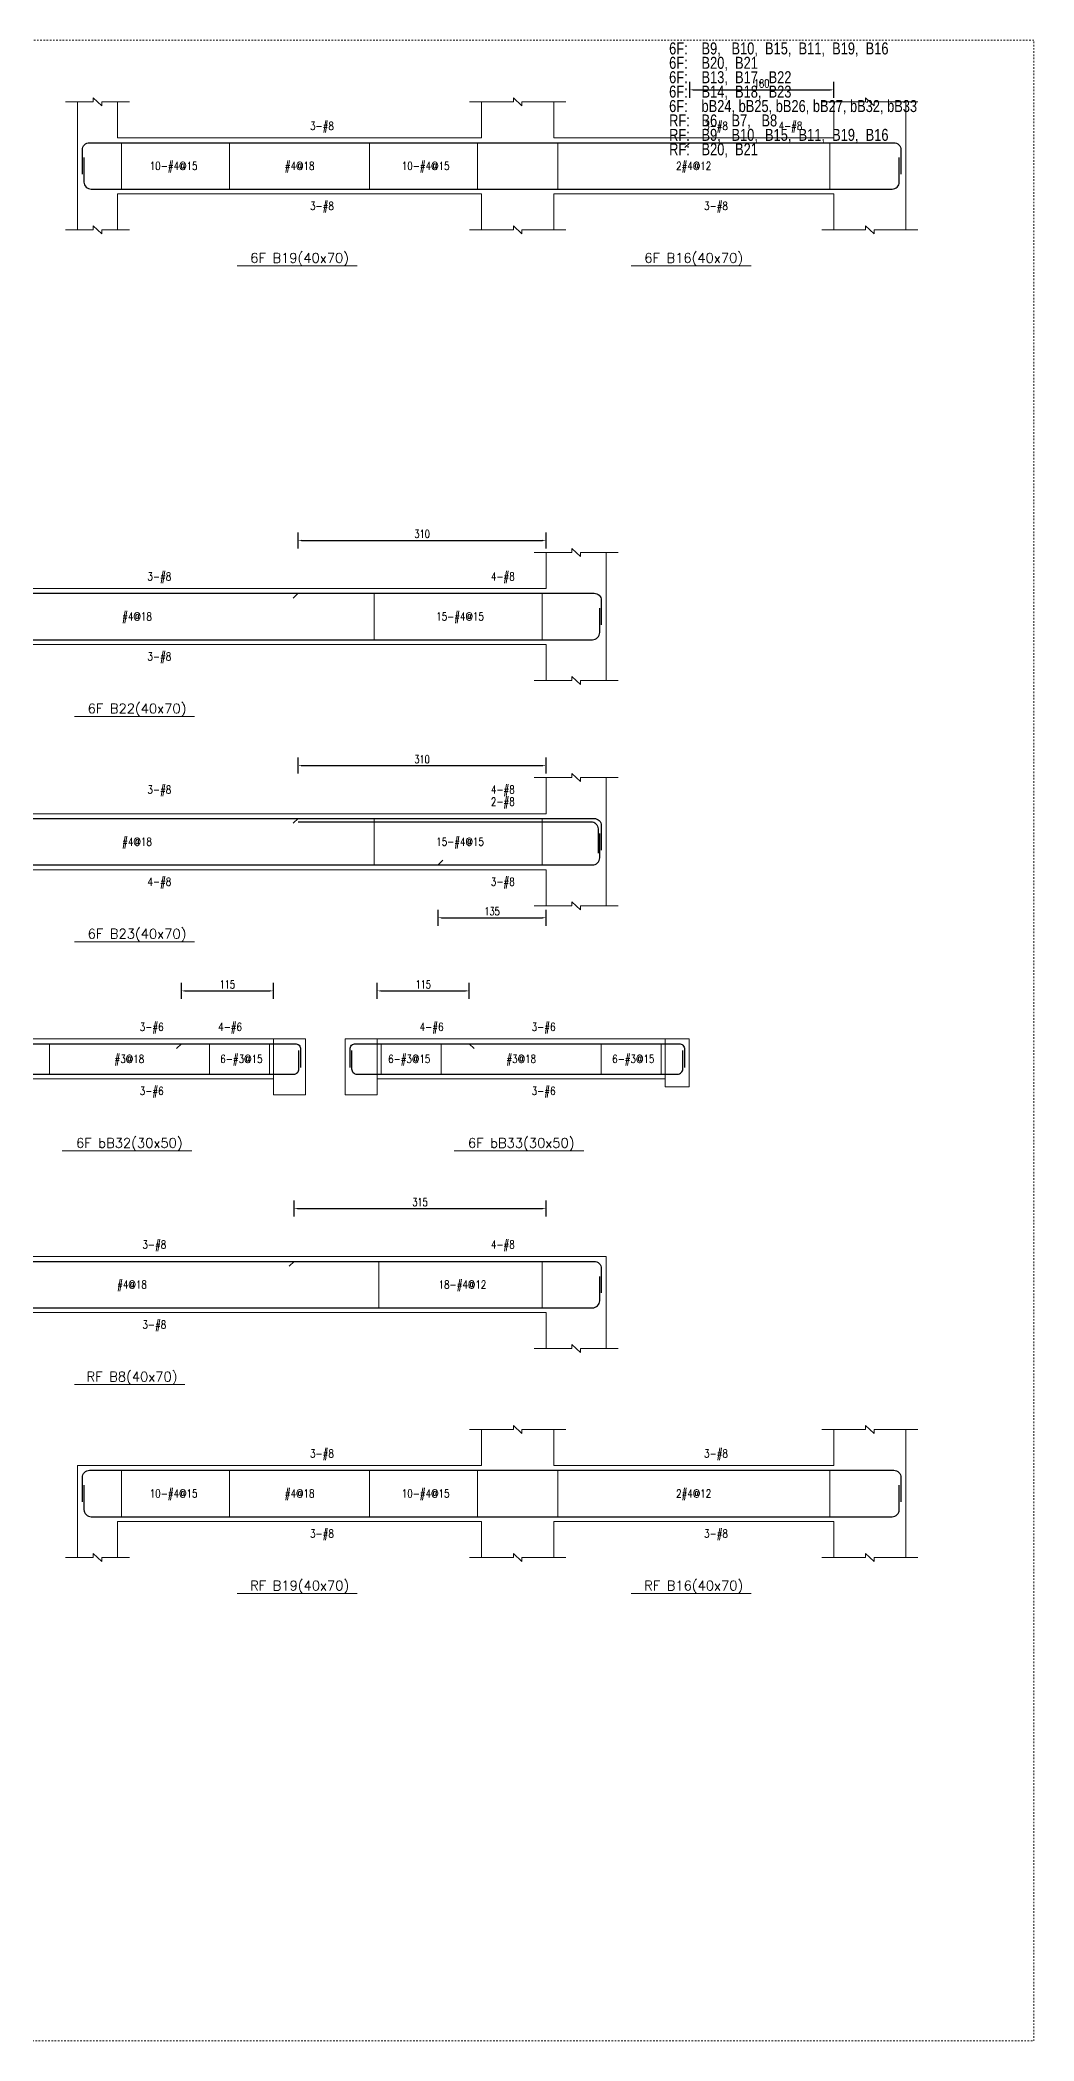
# Model space of a CAD drawing. Header units: millimetres. Extents: x 50 to 17750, y -6050 to -1000.
# Drawn here: x 16508 to 17750, y -3500 to -1000 of the extents above; entities that cross this region are included whole.
import ezdxf
from ezdxf.enums import TextEntityAlignment as Align

# ---------------------------------------------------------------- set-up
doc = ezdxf.new("R2010")
doc.units = ezdxf.units.MM
doc.linetypes.add('DOT', pattern=[4, 2, -2])
for name, color, linetype in [('主筋文字', 3, 'Continuous'), ('主筋文字引線', 3, 'Continuous'), ('主筋線', 1, 'Continuous'), ('剪力筋文字', 3, 'Continuous'), ('剪力筋文字引線', 3, 'Continuous'), ('剪力筋線', 3, 'Continuous'), ('圖框', 132, 'DOT'), ('尺寸標註-字串', 4, 'Continuous'), ('摘要資訊', 1, 'Continuous'), ('梁柱截斷記號', 3, 'Continuous'), ('梁跨名稱', 3, 'Continuous'), ('梁跨名稱底線', 3, 'Continuous'), ('邊界線', 3, 'Continuous'), ('邊界線-梁支撐外線', 3, 'Continuous')]:
    doc.layers.add(name, color=color, linetype=linetype)
doc.styles.add('note', font='romans', dxfattribs={"width": 0.75, "height": 10})
doc.styles.add('OAP_ROMANS', font='OAP_ROMANS.shx', dxfattribs={"height": 0.2, "bigfont": 'chineset.shx'})
doc.styles.add('romanc', font='romanc.shx', dxfattribs={"height": 0.2, "bigfont": 'chineset.shx'})
doc.styles.add('romans', font='romans.shx', dxfattribs={"height": 0.2, "bigfont": 'chineset.shx'})
doc.dimstyles.new('BeamRebarDim', dxfattribs={"dimtxt": 12, "dimasz": 4.5, "dimexe": 10, "dimexo": 1, "dimgap": 3, "dimtad": 1, "dimdec": 0, "dimdsep": 46, "dimtxsty": 'note', "dimcen": 2.5, "dimclrd": 256, "dimclre": 256, "dimclrt": 256, "dimadec": 0, "dimazin": 0, "dimtfac": 1, "dimtmove": 0, "dimatfit": 3, "dimfxl": 1, "dimtolj": 1, "dimarcsym": 0})

# ---------------------------------------------------------------- blocks, each defined once
blk = doc.blocks.new('*D157')
at = {"layer": 'Defpoints', "color": 0}
for p in [(17319.6875, -1073.265625), (17499.6875, -1062.265625), (17499.6875, -1073.265625)]:
    blk.add_point(p, dxfattribs=at)
at = {"layer": '尺寸標註-字串', "lineweight": -2}
for p, q in [((17319.6875, -1072.265625), (17319.6875, -1052.265625)), ((17324.1875, -1062.265625), (17495.1875, -1062.265625)), ((17499.6875, -1072.265625), (17499.6875, -1052.265625))]:
    blk.add_line(p, q, dxfattribs=at)
at = {"layer": '尺寸標註-字串'}
for points in [[(17324.1875, -1061.515625), (17324.1875, -1063.015625), (17319.6875, -1062.265625)], [(17495.1875, -1063.015625), (17495.1875, -1061.515625), (17499.6875, -1062.265625)]]:
    blk.add_solid(points, dxfattribs=at)
at = {"layer": '尺寸標註-字串', "insert": (17409.6875, -1054.220625), "char_height": 10, "attachment_point": 5, "style": 'note'}
blk.add_mtext('\\A1;180', dxfattribs=at)
blk = doc.blocks.new('*D163')
at = {"layer": 'Defpoints', "color": 0}
for p in [(16830.234375, -1636.15625), (17140.234375, -1625.15625), (17140.234375, -1636.15625)]:
    blk.add_point(p, dxfattribs=at)
at = {"layer": '尺寸標註-字串', "lineweight": -2}
for p, q in [((16830.234375, -1635.15625), (16830.234375, -1615.15625)), ((17140.234375, -1635.15625), (17140.234375, -1615.15625)), ((16834.734375, -1625.15625), (17135.734375, -1625.15625))]:
    blk.add_line(p, q, dxfattribs=at)
at = {"layer": '尺寸標註-字串'}
for points in [[(16834.734375, -1624.40625), (16834.734375, -1625.90625), (16830.234375, -1625.15625)], [(17135.734375, -1625.90625), (17135.734375, -1624.40625), (17140.234375, -1625.15625)]]:
    blk.add_solid(points, dxfattribs=at)
at = {"layer": '尺寸標註-字串', "insert": (16985.234375, -1617.11125), "char_height": 10, "attachment_point": 5, "style": 'note'}
blk.add_mtext('\\A1;310', dxfattribs=at)
blk = doc.blocks.new('*D169')
at = {"layer": 'Defpoints', "color": 0}
for p in [(16830.2, -1917.6), (17140.2, -1906.6), (17140.2, -1917.6)]:
    blk.add_point(p, dxfattribs=at)
at = {"layer": '尺寸標註-字串', "lineweight": -2}
for p, q in [((16830.2, -1916.6), (16830.2, -1896.6)), ((17140.2, -1916.6), (17140.2, -1896.6)), ((16834.7, -1906.6), (17135.7, -1906.6))]:
    blk.add_line(p, q, dxfattribs=at)
at = {"layer": '尺寸標註-字串'}
for points in [[(16834.7, -1905.9), (16834.7, -1907.4), (16830.2, -1906.6)], [(17135.7, -1907.4), (17135.7, -1905.9), (17140.2, -1906.6)]]:
    blk.add_solid(points, dxfattribs=at)
at = {"layer": '尺寸標註-字串', "insert": (16985.2, -1898.6), "char_height": 10, "attachment_point": 5, "style": 'note'}
blk.add_mtext('\\A1;310', dxfattribs=at)
blk = doc.blocks.new('*D171')
at = {"layer": 'Defpoints', "color": 0}
for p in [(17140.2, -2096.6), (17005.2, -2107.6), (17140.2, -2107.6)]:
    blk.add_point(p, dxfattribs=at)
at = {"layer": '尺寸標註-字串', "lineweight": -2}
for p, q in [((17005.2, -2106.6), (17005.2, -2086.6)), ((17009.7, -2096.6), (17135.7, -2096.6)), ((17140.2, -2106.6), (17140.2, -2086.6))]:
    blk.add_line(p, q, dxfattribs=at)
at = {"layer": '尺寸標註-字串'}
for points in [[(17009.7, -2095.9), (17009.7, -2097.4), (17005.2, -2096.6)], [(17135.7, -2097.4), (17135.7, -2095.9), (17140.2, -2096.6)]]:
    blk.add_solid(points, dxfattribs=at)
at = {"layer": '尺寸標註-字串', "insert": (17072.7, -2088.6), "char_height": 10, "attachment_point": 5, "style": 'note'}
blk.add_mtext('\\A1;135', dxfattribs=at)
blk = doc.blocks.new('*D172')
at = {"layer": 'Defpoints', "color": 0}
for p in [(16684.4, -2199), (16799.4, -2188), (16799.4, -2199)]:
    blk.add_point(p, dxfattribs=at)
at = {"layer": '尺寸標註-字串', "lineweight": -2}
for p, q in [((16684.4, -2198), (16684.4, -2178)), ((16688.9, -2188), (16794.9, -2188)), ((16799.4, -2198), (16799.4, -2178))]:
    blk.add_line(p, q, dxfattribs=at)
at = {"layer": '尺寸標註-字串'}
for points in [[(16688.9, -2187.3), (16688.9, -2188.8), (16684.4, -2188)], [(16794.9, -2188.8), (16794.9, -2187.3), (16799.4, -2188)]]:
    blk.add_solid(points, dxfattribs=at)
at = {"layer": '尺寸標註-字串', "insert": (16741.9, -2180), "char_height": 10, "attachment_point": 5, "style": 'note'}
blk.add_mtext('\\A1;115', dxfattribs=at)
blk = doc.blocks.new('*D173')
at = {"layer": 'Defpoints', "color": 0}
for p in [(16929.2, -2199), (17044.2, -2188), (17044.2, -2199)]:
    blk.add_point(p, dxfattribs=at)
at = {"layer": '尺寸標註-字串', "lineweight": -2}
for p, q in [((16929.2, -2198), (16929.2, -2178)), ((16933.7, -2188), (17039.7, -2188)), ((17044.2, -2198), (17044.2, -2178))]:
    blk.add_line(p, q, dxfattribs=at)
at = {"layer": '尺寸標註-字串'}
for points in [[(16933.7, -2187.3), (16933.7, -2188.8), (16929.2, -2188)], [(17039.7, -2188.8), (17039.7, -2187.3), (17044.2, -2188)]]:
    blk.add_solid(points, dxfattribs=at)
at = {"layer": '尺寸標註-字串', "insert": (16986.7, -2180), "char_height": 10, "attachment_point": 5, "style": 'note'}
blk.add_mtext('\\A1;115', dxfattribs=at)
blk = doc.blocks.new('*D177')
at = {"layer": 'Defpoints', "color": 0}
for p in [(16825.2, -2471), (17140.2, -2460), (17140.2, -2471)]:
    blk.add_point(p, dxfattribs=at)
at = {"layer": '尺寸標註-字串', "lineweight": -2}
for p, q in [((16825.2, -2470), (16825.2, -2450)), ((16829.7, -2460), (17135.7, -2460)), ((17140.2, -2470), (17140.2, -2450))]:
    blk.add_line(p, q, dxfattribs=at)
at = {"layer": '尺寸標註-字串'}
for points in [[(16829.7, -2459.3), (16829.7, -2460.8), (16825.2, -2460)], [(17135.7, -2460.8), (17135.7, -2459.3), (17140.2, -2460)]]:
    blk.add_solid(points, dxfattribs=at)
at = {"layer": '尺寸標註-字串', "insert": (16982.7, -2452), "char_height": 10, "attachment_point": 5, "style": 'note'}
blk.add_mtext('\\A1;315', dxfattribs=at)

msp = doc.modelspace()

# ---------------------------------------------------------------- linework, layer by layer
at = {"layer": '主筋文字引線', "lineweight": 5}
for points in [[(16832.2, -1128.3, 0, 1.5, 0), (16832.2, -1123.8, 0, 0, 0), (16832.2, -1107.3, 0, 0, 0), (16842.2, -1107.3, 0, 0, 0)], [(17324.7, -1128.3, 0, 1.5, 0), (17324.7, -1123.8, 0, 0, 0), (17324.7, -1107.3, 0, 0, 0), (17334.7, -1107.3, 0, 0, 0)], [(17414.7, -1128.3, 0, 1.5, 0), (17414.7, -1123.8, 0, 0, 0), (17414.7, -1107.3, 0, 0, 0), (17427.7, -1107.3, 0, 0, 0)], [(16832.2, -1186.3, 0, 1.5, 0), (16832.2, -1190.8, 0, 0, 0), (16832.2, -1207.3, 0, 0, 0), (16842.2, -1207.3, 0, 0, 0)], [(17324.7, -1186.3, 0, 1.5, 0), (17324.7, -1190.8, 0, 0, 0), (17324.7, -1207.3, 0, 0, 0), (17334.7, -1207.3, 0, 0, 0)], [(16629, -1691.2, 0, 1.5, 0), (16629, -1686.7, 0, 0, 0), (16629, -1670.2, 0, 0, 0), (16639, -1670.2, 0, 0, 0)], [(17055.2, -1691.2, 0, 1.5, 0), (17055.2, -1686.7, 0, 0, 0), (17055.2, -1670.2, 0, 0, 0), (17068.2, -1670.2, 0, 0, 0)], [(16629, -1749.2, 0, 1.5, 0), (16629, -1753.7, 0, 0, 0), (16629, -1770.2, 0, 0, 0), (16639, -1770.2, 0, 0, 0)], [(16629, -1972.6, 0, 1.5, 0), (16629, -1968.1, 0, 0, 0), (16629, -1936.6, 0, 0, 0), (16639, -1936.6, 0, 0, 0)], [(17055.2, -1972.6, 0, 1.5, 0), (17055.2, -1968.1, 0, 0, 0), (17055.2, -1936.6, 0, 0, 0), (17068.2, -1936.6, 0, 0, 0)], [(17055.2, -1976.6, 0, 1.5, 0), (17055.2, -1972.1, 0, 0, 0), (17055.2, -1951.6, 0, 0, 0), (17068.2, -1951.6, 0, 0, 0)], [(16629, -2030.6, 0, 1.5, 0), (16629, -2035.1, 0, 0, 0), (16629, -2051.6, 0, 0, 0), (16639, -2051.6, 0, 0, 0)], [(17055.2, -2030.6, 0, 1.5, 0), (17055.2, -2035.1, 0, 0, 0), (17055.2, -2051.6, 0, 0, 0), (17068.2, -2051.6, 0, 0, 0)], [(16619.4, -2254, 0, 1.5, 0), (16619.4, -2249.5, 0, 0, 0), (16619.4, -2233, 0, 0, 0), (16629.4, -2233, 0, 0, 0)], [(16714.4, -2254, 0, 1.5, 0), (16714.4, -2249.5, 0, 0, 0), (16714.4, -2233, 0, 0, 0), (16727.4, -2233, 0, 0, 0)], [(16969.2, -2254, 0, 1.5, 0), (16969.2, -2249.5, 0, 0, 0), (16969.2, -2233, 0, 0, 0), (16979.2, -2233, 0, 0, 0)], [(17109.2, -2254, 0, 1.5, 0), (17109.2, -2249.5, 0, 0, 0), (17109.2, -2233, 0, 0, 0), (17119.2, -2233, 0, 0, 0)], [(16619.4, -2292, 0, 1.5, 0), (16619.4, -2296.5, 0, 0, 0), (16619.4, -2313, 0, 0, 0), (16629.4, -2313, 0, 0, 0)], [(17109.2, -2292, 0, 1.5, 0), (17109.2, -2296.5, 0, 0, 0), (17109.2, -2313, 0, 0, 0), (17119.2, -2313, 0, 0, 0)], [(16622.7, -2526, 0, 1.5, 0), (16622.7, -2521.5, 0, 0, 0), (16622.7, -2505, 0, 0, 0), (16632.7, -2505, 0, 0, 0)], [(17055.2, -2526, 0, 1.5, 0), (17055.2, -2521.5, 0, 0, 0), (17055.2, -2505, 0, 0, 0), (17068.2, -2505, 0, 0, 0)], [(16622.7, -2584, 0, 1.5, 0), (16622.7, -2588.5, 0, 0, 0), (16622.7, -2605, 0, 0, 0), (16632.7, -2605, 0, 0, 0)], [(16832.2, -2787, 0, 1.5, 0), (16832.2, -2782.5, 0, 0, 0), (16832.2, -2766, 0, 0, 0), (16842.2, -2766, 0, 0, 0)], [(17324.7, -2787, 0, 1.5, 0), (17324.7, -2782.5, 0, 0, 0), (17324.7, -2766, 0, 0, 0), (17334.7, -2766, 0, 0, 0)], [(16832.2, -2845, 0, 1.5, 0), (16832.2, -2849.5, 0, 0, 0), (16832.2, -2866, 0, 0, 0), (16842.2, -2866, 0, 0, 0)], [(17324.7, -2845, 0, 1.5, 0), (17324.7, -2849.5, 0, 0, 0), (17324.7, -2866, 0, 0, 0), (17334.7, -2866, 0, 0, 0)]]:
    msp.add_lwpolyline(points, format="xyseb", dxfattribs=at)
at = {"layer": '主筋線', "lineweight": 30}
for points in [[(16560.7, -1167.6), (16560.7, -1137.2, -0.414214), (16569.6, -1128.3), (16604.7, -1128.3)], [(16562.7, -1146.9), (16562.7, -1177.4, 0.414214), (16571.6, -1186.3), (16604.7, -1186.3)], [(17499.7, -1128.3), (17574.8, -1128.3, -0.414214), (17583.7, -1137.2), (17583.7, -1167.6)], [(17499.7, -1186.3), (17572.8, -1186.3, 0.414214), (17581.7, -1177.4), (17581.7, -1146.9)], [(17140.2, -1691.2), (17200.3, -1691.2, -0.414214), (17209.2, -1700), (17209.2, -1730.5)], [(17140.2, -1749.2), (17198.3, -1749.2, 0.414214), (17207.2, -1740.3), (17207.2, -1709.8)], [(17140.2, -1972.6), (17200.3, -1972.6, -0.414214), (17209.2, -1981.5), (17209.2, -2012)], [(17140.2, -1976.6), (17196.3, -1976.6, -0.414214), (17205.2, -1985.5), (17205.2, -2016)], [(17140.2, -2030.6), (17198.3, -2030.6, 0.414214), (17207.2, -2021.7), (17207.2, -1991.2)], [(16799.4, -2254), (16826.7, -2254, -0.414214), (16833.4, -2260.7), (16833.4, -2283.7)], [(16799.4, -2292), (16824.7, -2292, 0.414214), (16831.4, -2285.4), (16831.4, -2262.4)], [(16895.2, -2283.7), (16895.2, -2260.7, -0.414214), (16901.9, -2254), (16929.2, -2254)], [(16897.2, -2262.4), (16897.2, -2285.4, 0.414214), (16903.9, -2292), (16929.2, -2292)], [(17289.2, -2254), (17306.5, -2254, -0.414214), (17313.2, -2260.7), (17313.2, -2283.7)], [(17289.2, -2292), (17304.5, -2292, 0.414214), (17311.2, -2285.4), (17311.2, -2262.4)], [(17140.2, -2526), (17200.3, -2526, -0.414214), (17209.2, -2534.9), (17209.2, -2565.4)], [(17140.2, -2584), (17198.3, -2584, 0.414214), (17207.2, -2575.1), (17207.2, -2544.7)], [(16560.7, -2826.3), (16560.7, -2795.9, -0.414214), (16569.6, -2787), (16604.7, -2787)], [(17499.7, -2787), (17574.8, -2787, -0.414214), (17583.7, -2795.9), (17583.7, -2826.3)], [(16562.7, -2805.6), (16562.7, -2836.1, 0.414214), (16571.6, -2845), (16604.7, -2845)], [(17499.7, -2845), (17572.8, -2845, 0.414214), (17581.7, -2836.1), (17581.7, -2805.6)]]:
    msp.add_lwpolyline(points, format="xyb", dxfattribs=at)
for points in [[(16604.7, -1128.3), (17059.7, -1128.3)], [(17059.7, -1128.3), (17149.7, -1128.3)], [(17059.7, -1128.3), (17149.7, -1128.3)], [(17149.7, -1128.3), (17319.7, -1128.3)], [(17319.7, -1128.3), (17313.7, -1134.3)], [(17319.7, -1128.3), (17499.7, -1128.3)], [(16604.7, -1186.3), (17059.7, -1186.3)], [(17059.7, -1186.3), (17149.7, -1186.3)], [(17059.7, -1186.3), (17149.7, -1186.3)], [(17149.7, -1186.3), (17499.7, -1186.3)], [(16427.7, -1691.2), (16830.2, -1691.2)], [(16830.2, -1691.2), (16824.2, -1697.2)], [(16830.2, -1691.2), (17140.2, -1691.2)], [(16117.7, -1749.2), (17140.2, -1749.2)], [(16427.7, -1972.6), (16830.2, -1972.6)], [(16830.2, -1972.6), (16824.2, -1978.6)], [(16830.2, -1972.6), (17140.2, -1972.6)], [(16830.2, -1976.6), (17140.2, -1976.6)], [(17005.2, -2030.6), (17011.2, -2024.6)], [(16317.7, -2030.6), (17005.2, -2030.6)], [(17005.2, -2030.6), (17140.2, -2030.6)], [(16439.4, -2254), (16684.4, -2254)], [(16684.4, -2254), (16678.4, -2260)], [(16684.4, -2254), (16799.4, -2254)], [(16929.2, -2254), (17044.2, -2254)], [(17044.2, -2254), (17289.2, -2254)], [(17044.2, -2254), (17050.2, -2260)], [(16439.4, -2292), (16799.4, -2292)], [(16929.2, -2292), (17289.2, -2292)], [(16420.2, -2526), (16825.2, -2526)], [(16825.2, -2526), (16819.2, -2532)], [(16825.2, -2526), (17140.2, -2526)], [(16105.2, -2584), (17140.2, -2584)], [(16604.7, -2787), (17059.7, -2787)], [(17059.7, -2787), (17149.7, -2787)], [(17059.7, -2787), (17149.7, -2787)], [(17149.7, -2787), (17499.7, -2787)], [(16604.7, -2845), (17059.7, -2845)], [(17059.7, -2845), (17149.7, -2845)], [(17059.7, -2845), (17149.7, -2845)], [(17149.7, -2845), (17499.7, -2845)]]:
    msp.add_lwpolyline(points, dxfattribs=at)
at = {"layer": '剪力筋文字引線', "lineweight": 5}
for points in [[(16609.7, -1157.3, 0, 1.5, 0), (16614.2, -1157.3, 0, 0, 0), (16638.7, -1157.3, 0, 0, 0)], [(16744.7, -1157.3, 0, 1.5, 0), (16740.2, -1157.3, 0, 0, 0), (16710.7, -1157.3, 0, 0, 0)], [(16744.7, -1157.3, 0, 1.5, 0), (16749.2, -1157.3, 0, 0, 0), (16808.2, -1157.3, 0, 0, 0)], [(16919.7, -1157.3, 0, 1.5, 0), (16915.2, -1157.3, 0, 0, 0), (16856.2, -1157.3, 0, 0, 0)], [(16919.7, -1157.3, 0, 1.5, 0), (16924.2, -1157.3, 0, 0, 0), (16953.7, -1157.3, 0, 0, 0)], [(17054.7, -1157.3, 0, 1.5, 0), (17050.2, -1157.3, 0, 0, 0), (17025.7, -1157.3, 0, 0, 0)], [(17154.7, -1157.3, 0, 1.5, 0), (17159.2, -1157.3, 0, 0, 0), (17296.7, -1157.3, 0, 0, 0)], [(17494.7, -1157.3, 0, 1.5, 0), (17490.2, -1157.3, 0, 0, 0), (17352.7, -1157.3, 0, 0, 0)], [(16332.7, -1720.2, 0, 1.5, 0), (16337.2, -1720.2, 0, 0, 0), (16605, -1720.2, 0, 0, 0)], [(16925.2, -1720.2, 0, 1.5, 0), (16920.7, -1720.2, 0, 0, 0), (16653, -1720.2, 0, 0, 0)], [(16925.2, -1720.2, 0, 1.5, 0), (16929.7, -1720.2, 0, 0, 0), (16996.7, -1720.2, 0, 0, 0)], [(17135.2, -1720.2, 0, 1.5, 0), (17130.7, -1720.2, 0, 0, 0), (17068.7, -1720.2, 0, 0, 0)], [(16332.7, -2001.6, 0, 1.5, 0), (16337.2, -2001.6, 0, 0, 0), (16605, -2001.6, 0, 0, 0)], [(16925.2, -2001.6, 0, 1.5, 0), (16920.7, -2001.6, 0, 0, 0), (16653, -2001.6, 0, 0, 0)], [(16925.2, -2001.6, 0, 1.5, 0), (16929.7, -2001.6, 0, 0, 0), (16996.7, -2001.6, 0, 0, 0)], [(17135.2, -2001.6, 0, 1.5, 0), (17130.7, -2001.6, 0, 0, 0), (17068.7, -2001.6, 0, 0, 0)], [(16519.4, -2273, 0, 1.5, 0), (16514.9, -2273, 0, 0, 0), (16511.4, -2273, 0, 0, 0)], [(16519.4, -2273, 0, 1.5, 0), (16523.9, -2273, 0, 0, 0), (16595.4, -2273, 0, 0, 0)], [(16719.4, -2273, 0, 1.5, 0), (16714.9, -2273, 0, 0, 0), (16643.4, -2273, 0, 0, 0)], [(16719.4, -2273, 0, 1.5, 0), (16723.9, -2273, 0, 0, 0), (16727.4, -2273, 0, 0, 0)], [(16794.4, -2273, 0, 1.5, 0), (16789.9, -2273, 0, 0, 0), (16791.4, -2273, 0, 0, 0)], [(16934.2, -2273, 0, 1.5, 0), (16938.7, -2273, 0, 0, 0), (16937.2, -2273, 0, 0, 0)], [(17009.2, -2273, 0, 1.5, 0), (17004.7, -2273, 0, 0, 0), (17001.2, -2273, 0, 0, 0)], [(17009.2, -2273, 0, 1.5, 0), (17013.7, -2273, 0, 0, 0), (17085.2, -2273, 0, 0, 0)], [(17209.2, -2273, 0, 1.5, 0), (17204.7, -2273, 0, 0, 0), (17133.2, -2273, 0, 0, 0)], [(17209.2, -2273, 0, 1.5, 0), (17213.7, -2273, 0, 0, 0), (17217.2, -2273, 0, 0, 0)], [(17284.2, -2273, 0, 1.5, 0), (17279.7, -2273, 0, 0, 0), (17281.2, -2273, 0, 0, 0)], [(16314.2, -2555, 0, 1.5, 0), (16318.7, -2555, 0, 0, 0), (16598.7, -2555, 0, 0, 0)], [(16931.2, -2555, 0, 1.5, 0), (16926.7, -2555, 0, 0, 0), (16646.7, -2555, 0, 0, 0)], [(16931.2, -2555, 0, 1.5, 0), (16935.7, -2555, 0, 0, 0), (16999.7, -2555, 0, 0, 0)], [(17135.2, -2555, 0, 1.5, 0), (17130.7, -2555, 0, 0, 0), (17071.7, -2555, 0, 0, 0)], [(16609.7, -2816, 0, 1.5, 0), (16614.2, -2816, 0, 0, 0), (16638.7, -2816, 0, 0, 0)], [(16744.7, -2816, 0, 1.5, 0), (16740.2, -2816, 0, 0, 0), (16710.7, -2816, 0, 0, 0)], [(16744.7, -2816, 0, 1.5, 0), (16749.2, -2816, 0, 0, 0), (16808.2, -2816, 0, 0, 0)], [(16919.7, -2816, 0, 1.5, 0), (16915.2, -2816, 0, 0, 0), (16856.2, -2816, 0, 0, 0)], [(16919.7, -2816, 0, 1.5, 0), (16924.2, -2816, 0, 0, 0), (16953.7, -2816, 0, 0, 0)], [(17054.7, -2816, 0, 1.5, 0), (17050.2, -2816, 0, 0, 0), (17025.7, -2816, 0, 0, 0)], [(17154.7, -2816, 0, 1.5, 0), (17159.2, -2816, 0, 0, 0), (17296.7, -2816, 0, 0, 0)], [(17494.7, -2816, 0, 1.5, 0), (17490.2, -2816, 0, 0, 0), (17352.7, -2816, 0, 0, 0)]]:
    msp.add_lwpolyline(points, format="xyseb", dxfattribs=at)
at = {"layer": '剪力筋線', "lineweight": 5}
for points in [[(16609.7, -1128.1), (16609.7, -1186.4)], [(16744.7, -1128.1), (16744.7, -1186.4)], [(16919.7, -1128.1), (16919.7, -1186.4)], [(17054.7, -1128.1), (17054.7, -1186.4)], [(17154.7, -1128.1), (17154.7, -1186.4)], [(17494.7, -1128.1), (17494.7, -1186.4)], [(16925.2, -1691), (16925.2, -1749.3)], [(17135.2, -1691), (17135.2, -1749.3)], [(16925.2, -1972.4), (16925.2, -2030.8)], [(17135.2, -1972.4), (17135.2, -2030.8)], [(16519.4, -2253.9), (16519.4, -2292.2)], [(16719.4, -2253.9), (16719.4, -2292.2)], [(16794.4, -2253.9), (16794.4, -2292.2)], [(16934.2, -2253.9), (16934.2, -2292.2)], [(17009.2, -2253.9), (17009.2, -2292.2)], [(17209.2, -2253.9), (17209.2, -2292.2)], [(17284.2, -2253.9), (17284.2, -2292.2)], [(16931.2, -2525.9), (16931.2, -2584.2)], [(17135.2, -2525.9), (17135.2, -2584.2)], [(16609.7, -2786.8), (16609.7, -2845.2)], [(16744.7, -2786.8), (16744.7, -2845.2)], [(16919.7, -2786.8), (16919.7, -2845.2)], [(17054.7, -2786.8), (17054.7, -2845.2)], [(17154.7, -2786.8), (17154.7, -2845.2)], [(17494.7, -2786.8), (17494.7, -2845.2)]]:
    msp.add_lwpolyline(points, dxfattribs=at)
at = {"layer": '圖框', "lineweight": 5}
msp.add_lwpolyline([(14250, -3500), (17750, -3500), (17750, -1000), (14250, -1000), (14250, -3500)], dxfattribs=at)
at = {"layer": '梁柱截斷記號', "lineweight": 5}
for points in [[(16539.7, -1077.3), (16574.3, -1077.3), (16574.3, -1072.3), (16585.1, -1082.3), (16585.1, -1077.3), (16619.7, -1077.3)], [(17044.7, -1077.3), (17099.3, -1077.3), (17099.3, -1072.3), (17110.1, -1082.3), (17110.1, -1077.3), (17164.7, -1077.3)], [(17484.7, -1077.3), (17539.3, -1077.3), (17539.3, -1072.3), (17550.1, -1082.3), (17550.1, -1077.3), (17604.7, -1077.3)], [(16539.7, -1237.3), (16574.3, -1237.3), (16574.3, -1232.3), (16585.1, -1242.3), (16585.1, -1237.3), (16619.7, -1237.3)], [(17044.7, -1237.3), (17099.3, -1237.3), (17099.3, -1232.3), (17110.1, -1242.3), (17110.1, -1237.3), (17164.7, -1237.3)], [(17484.7, -1237.3), (17539.3, -1237.3), (17539.3, -1232.3), (17550.1, -1242.3), (17550.1, -1237.3), (17604.7, -1237.3)], [(17125.2, -1640.2), (17172.3, -1640.2), (17172.3, -1635.2), (17183.1, -1645.2), (17183.1, -1640.2), (17230.2, -1640.2)], [(17125.2, -1800.2), (17172.3, -1800.2), (17172.3, -1795.2), (17183.1, -1805.2), (17183.1, -1800.2), (17230.2, -1800.2)], [(17125.2, -1921.6), (17172.3, -1921.6), (17172.3, -1916.6), (17183.1, -1926.6), (17183.1, -1921.6), (17230.2, -1921.6)], [(17125.2, -2081.6), (17172.3, -2081.6), (17172.3, -2076.6), (17183.1, -2086.6), (17183.1, -2081.6), (17230.2, -2081.6)], [(17125.2, -2635), (17172.3, -2635), (17172.3, -2630), (17183.1, -2640), (17183.1, -2635), (17230.2, -2635)], [(17044.7, -2736), (17099.3, -2736), (17099.3, -2731), (17110.1, -2741), (17110.1, -2736), (17164.7, -2736)], [(17484.7, -2736), (17539.3, -2736), (17539.3, -2731), (17550.1, -2741), (17550.1, -2736), (17604.7, -2736)], [(16539.7, -2896), (16574.3, -2896), (16574.3, -2891), (16585.1, -2901), (16585.1, -2896), (16619.7, -2896)], [(17044.7, -2896), (17099.3, -2896), (17099.3, -2891), (17110.1, -2901), (17110.1, -2896), (17164.7, -2896)], [(17484.7, -2896), (17539.3, -2896), (17539.3, -2891), (17550.1, -2901), (17550.1, -2896), (17604.7, -2896)]]:
    msp.add_lwpolyline(points, dxfattribs=at)
at = {"layer": '梁跨名稱底線', "lineweight": 5}
for points in [[(16754.2, -1282.3), (16904.2, -1282.3)], [(17246.7, -1282.3), (17396.7, -1282.3)], [(16551, -1845.2), (16701, -1845.2)], [(16551, -2126.6), (16701, -2126.6)], [(16535.4, -2388), (16697.4, -2388)], [(17025.2, -2388), (17187.2, -2388)], [(16550.7, -2680), (16688.7, -2680)], [(16754.2, -2941), (16904.2, -2941)], [(17246.7, -2941), (17396.7, -2941)]]:
    msp.add_lwpolyline(points, dxfattribs=at)
at = {"layer": '邊界線', "lineweight": 5}
for points in [[(16554.7, -1122.3), (16554.7, -1077.3)], [(16604.7, -1077.3), (16604.7, -1122.3)], [(17059.7, -1122.3), (17059.7, -1077.3)], [(17149.7, -1122.3), (17149.7, -1077.3)], [(17499.7, -1122.3), (17499.7, -1077.3)], [(17589.7, -1122.3), (17589.7, -1077.3)], [(16554.7, -1192.3), (16554.7, -1122.3)], [(16604.7, -1122.3), (17059.7, -1122.3)], [(17149.7, -1122.3), (17499.7, -1122.3)], [(17589.7, -1192.3), (17589.7, -1122.3)], [(16554.7, -1237.3), (16554.7, -1192.3)], [(16604.7, -1237.3), (16604.7, -1192.3)], [(16604.7, -1192.3), (17059.7, -1192.3)], [(17059.7, -1237.3), (17059.7, -1192.3)], [(17149.7, -1237.3), (17149.7, -1192.3)], [(17149.7, -1192.3), (17499.7, -1192.3)], [(17499.7, -1237.3), (17499.7, -1192.3)], [(17589.7, -1237.3), (17589.7, -1192.3)], [(17140.2, -1685.2), (17140.2, -1640.2)], [(17215.2, -1685.2), (17215.2, -1640.2)], [(16117.7, -1685.2), (17140.2, -1685.2)], [(17215.2, -1755.2), (17215.2, -1685.2)], [(16117.7, -1755.2), (17140.2, -1755.2)], [(17140.2, -1800.2), (17140.2, -1755.2)], [(17215.2, -1800.2), (17215.2, -1755.2)], [(17140.2, -1966.6), (17140.2, -1921.6)], [(17215.2, -1966.6), (17215.2, -1921.6)], [(16117.7, -1966.6), (17140.2, -1966.6)], [(17215.2, -2036.6), (17215.2, -1966.6)], [(16117.7, -2036.6), (17140.2, -2036.6)], [(17140.2, -2081.6), (17140.2, -2036.6)], [(17215.2, -2081.6), (17215.2, -2036.6)], [(16439.4, -2248), (16799.4, -2248)], [(16929.2, -2248), (17289.2, -2248)], [(16439.4, -2298), (16799.4, -2298)], [(16929.2, -2298), (17289.2, -2298)], [(16105.2, -2520), (17140.2, -2520)], [(17140.2, -2520), (17215.2, -2520)], [(17215.2, -2520), (17215.2, -2590)], [(16105.2, -2590), (17140.2, -2590)], [(17140.2, -2635), (17140.2, -2590)], [(17215.2, -2590), (17215.2, -2635)], [(17059.7, -2781), (17059.7, -2736)], [(17149.7, -2781), (17149.7, -2736)], [(17499.7, -2781), (17499.7, -2736)], [(17589.7, -2781), (17589.7, -2736)], [(16554.7, -2851), (16554.7, -2781)], [(16554.7, -2781), (16604.7, -2781)], [(16604.7, -2781), (17059.7, -2781)], [(17149.7, -2781), (17499.7, -2781)], [(17589.7, -2851), (17589.7, -2781)], [(16554.7, -2896), (16554.7, -2851)], [(16604.7, -2896), (16604.7, -2851)], [(16604.7, -2851), (17059.7, -2851)], [(17059.7, -2896), (17059.7, -2851)], [(17149.7, -2896), (17149.7, -2851)], [(17149.7, -2851), (17499.7, -2851)], [(17499.7, -2896), (17499.7, -2851)], [(17589.7, -2896), (17589.7, -2851)]]:
    msp.add_lwpolyline(points, dxfattribs=at)
at = {"layer": '邊界線-梁支撐外線', "lineweight": 5}
for points in [[(16799.4, -2318), (16839.4, -2318), (16839.4, -2248), (16799.4, -2248), (16799.4, -2318)], [(16889.2, -2318), (16929.2, -2318), (16929.2, -2248), (16889.2, -2248), (16889.2, -2318)], [(17289.2, -2308), (17319.2, -2308), (17319.2, -2248), (17289.2, -2248), (17289.2, -2308)]]:
    msp.add_lwpolyline(points, dxfattribs=at)

# ---------------------------------------------------------------- texts
at = {"layer": '主筋文字', "style": 'romans', "width": 0.8}
for s, p in [('3-#8', (16845.2, -1107.3)), ('3-#8', (17337.7, -1107.3)), ('4-#8', (17430.7, -1107.3)), ('3-#8', (16845.2, -1207.3)), ('3-#8', (17337.7, -1207.3)), ('3-#8', (16642, -1670.2)), ('4-#8', (17071.2, -1670.2)), ('3-#8', (16642, -1770.2)), ('3-#8', (16642, -1936.6)), ('4-#8', (17071.2, -1936.6)), ('2-#8', (17071.2, -1951.6)), ('4-#8', (16642, -2051.6)), ('3-#8', (17071.2, -2051.6)), ('3-#6', (16632.4, -2233)), ('4-#6', (16730.4, -2233)), ('4-#6', (16982.2, -2233)), ('3-#6', (17122.2, -2233)), ('3-#6', (16632.4, -2313)), ('3-#6', (17122.2, -2313)), ('3-#8', (16635.7, -2505)), ('4-#8', (17071.2, -2505)), ('3-#8', (16635.7, -2605)), ('3-#8', (16845.2, -2766)), ('3-#8', (17337.7, -2766)), ('3-#8', (16845.2, -2866)), ('3-#8', (17337.7, -2866))]:
    msp.add_text(s, height=10, dxfattribs=at).set_placement(p, align=Align.MIDDLE_LEFT)
at = {"layer": '剪力筋文字', "style": 'romans', "width": 0.8}
for s, p in [('10-#4@15', (16674.7, -1162.3)), ('#4@18', (16832.2, -1162.3)), ('10-#4@15', (16989.7, -1162.3)), ('2#4@12', (17324.7, -1162.3)), ('#4@18', (16629, -1725.2)), ('15-#4@15', (17032.7, -1725.2)), ('#4@18', (16629, -2006.6)), ('15-#4@15', (17032.7, -2006.6)), ('#3@18', (16619.4, -2278)), ('6-#3@15', (16759.4, -2278)), ('6-#3@15', (16969.2, -2278)), ('#3@18', (17109.2, -2278)), ('6-#3@15', (17249.2, -2278)), ('#4@18', (16622.7, -2560)), ('18-#4@12', (17035.7, -2560)), ('10-#4@15', (16674.7, -2821)), ('#4@18', (16832.2, -2821)), ('10-#4@15', (16989.7, -2821)), ('2#4@12', (17324.7, -2821))]:
    msp.add_text(s, height=10, dxfattribs=at).set_placement(p, align=Align.CENTER)
at = {"layer": '摘要資訊', "style": 'OAP_ROMANS', "width": 0.8}
for s, p in [('6F:', (17294, -1018)), ('6F:', (17294, -1036)), (' B9,   B10,  B15,  B11,  B19,  B16', (17330, -1018)), (' B20,  B21', (17330, -1036)), ('6F:', (17294, -1054)), (' B13,  B17,  B22', (17330, -1054)), ('6F:', (17294, -1072)), ('6F:', (17294, -1090)), (' bB24, bB25, bB26, bB27, bB32, bB33', (17330, -1090)), (' B14,  B18,  B23', (17330, -1072)), ('RF:', (17294, -1108)), (' B6,   B7,   B8', (17330, -1108)), ('RF:', (17294, -1126)), (' B9,   B10,  B15,  B11,  B19,  B16', (17330, -1126)), ('RF:', (17294, -1144)), (' B20,  B21', (17330, -1144))]:
    msp.add_text(s, height=15, dxfattribs=at).set_placement(p)
at = {"layer": '梁跨名稱', "style": 'romanc'}
for s, p in [('6F B19(40x70)', (16832.2, -1278.3)), ('6F B16(40x70)', (17324.7, -1278.3)), ('6F B22(40x70)', (16629, -1841.2)), ('6F B23(40x70)', (16629, -2122.6)), ('6F bB32(30x50)', (16619.4, -2384)), ('6F bB33(30x50)', (17109.2, -2384)), ('RF B8(40x70)', (16622.7, -2676)), ('RF B19(40x70)', (16832.2, -2937)), ('RF B16(40x70)', (17324.7, -2937))]:
    msp.add_text(s, height=12, dxfattribs=at).set_placement(p, align=Align.CENTER)

# ---------------------------------------------------------------- dimensions: what is measured, and where the dimension line sits
at = {"layer": '尺寸標註-字串'}
for base, p1, p2, picture, middle in [((17499.7, -1062.3), (17319.7, -1073.3), (17499.7, -1073.3), '*D157', (17409.7, -1054.2)), ((17140.2, -1625.2), (16830.2, -1636.2), (17140.2, -1636.2), '*D163', (16985.2, -1617.1)), ((17140.2, -1906.6), (16830.2, -1917.6), (17140.2, -1917.6), '*D169', (16985.2, -1898.6)), ((17140.2, -2096.6), (17005.2, -2107.6), (17140.2, -2107.6), '*D171', (17072.7, -2088.6)), ((16799.4, -2188), (16684.4, -2199), (16799.4, -2199), '*D172', (16741.9, -2180)), ((17044.2, -2188), (16929.2, -2199), (17044.2, -2199), '*D173', (16986.7, -2180)), ((17140.2, -2460), (16825.2, -2471), (17140.2, -2471), '*D177', (16982.7, -2452))]:
    dim = msp.add_linear_dim(base=base, p1=p1, p2=p2, dimstyle='BeamRebarDim', dxfattribs=at)
    dim.commit()
    dim.dimension.update_dxf_attribs({"geometry": picture, "text_midpoint": middle})

doc.saveas('drawing.dxf')
